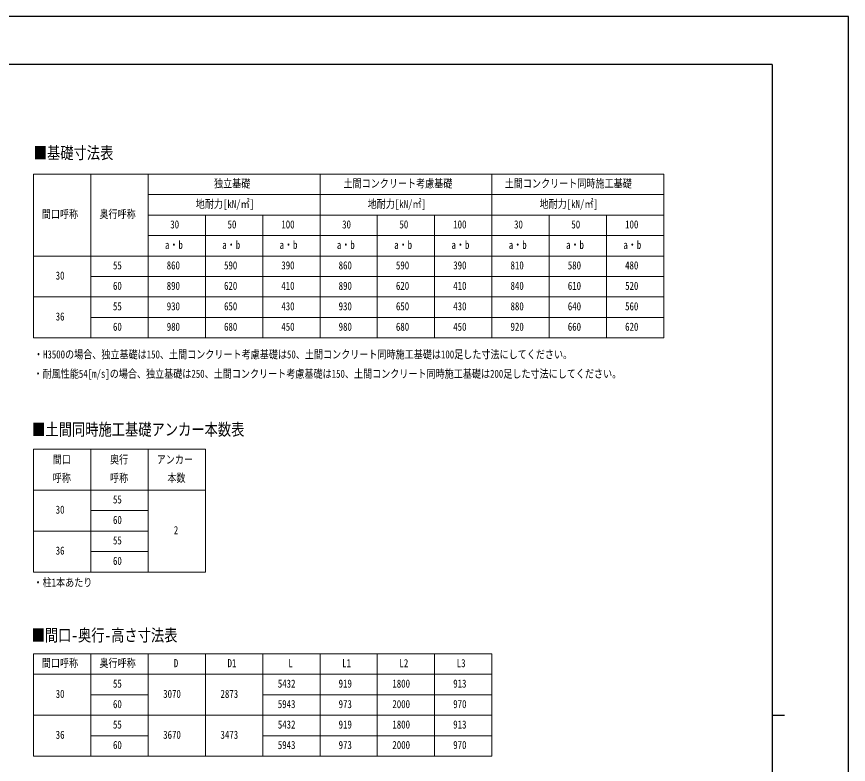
# Model space of a CAD drawing. Units: millimetres, scale not verified. Extents: x -12615 to 12615, y -8910 to 8910.
# Drawn here: x 2454 to 12615, y -225 to 8910 of the extents above; entities that cross this region are included whole.
import ezdxf
from ezdxf.enums import TextEntityAlignment as Align

# ---------------------------------------------------------------- set-up
doc = ezdxf.new("R2010")
doc.units = ezdxf.units.MM
doc.header["$LTSCALE"] = 40
doc.layers.add('0-1_TABLE1', color=7, linetype='Continuous', lineweight=18)
doc.layers.add('0-2_USER1', color=3, linetype='Continuous')
doc.layers.add('0-7_YKK_ZWAK', color=7, linetype='Continuous')
doc.styles.add('ＭＳ ゴシック', font='')
doc.styles.get('ＭＳ ゴシック').set_extended_font_data('MS Gothic')

msp = doc.modelspace()

# ---------------------------------------------------------------- linework, layer by layer
at = {"layer": '0-1_TABLE1'}
for p, q in [((2660.06, 6985), (10360.06, 6985)), ((2660.06, 6985), (2660.06, 4985)), ((3360.06, 6985), (3360.06, 4985)), ((4060.06, 6985), (4060.06, 4985)), ((6160.06, 6985), (6160.06, 4985)), ((8260.06, 6985), (8260.06, 4985)), ((4060.06, 6735), (10360.06, 6735)), ((4060.06, 6485), (10360.06, 6485)), ((4760.06, 6485), (4760.06, 4985)), ((5460.06, 6485), (5460.06, 4985)), ((6860.06, 6485), (6860.06, 4985)), ((7560.06, 6485), (7560.06, 4985)), ((8960.06, 6485), (8960.06, 4985)), ((9660.06, 6485), (9660.06, 4985)), ((4060.06, 6235), (10360.06, 6235)), ((2660.06, 5985), (10360.06, 5985)), ((3360.06, 5735), (10360.06, 5735)), ((2660.06, 5485), (10360.06, 5485)), ((3360.06, 5235), (10360.06, 5235)), ((2660.06, 3625), (4760.06, 3625)), ((2660.06, 3625), (2660.06, 2125)), ((4060.06, 3625), (4060.06, 2125)), ((4760.06, 3625), (4760.06, 2125)), ((2660.06, 3125), (4760.06, 3125)), ((3360.06, 2875), (4060.06, 2875)), ((2660.06, 2625), (4060.06, 2625)), ((3360.06, 2375), (4060.06, 2375)), ((2660.06, 1125), (8260.06, 1125)), ((2660.06, 1125), (2660.06, -125)), ((3360.06, 1125), (3360.06, -125)), ((4060.06, 1125), (4060.06, -125)), ((4760.06, 1125), (4760.06, -125)), ((5460.06, 1125), (5460.06, -125)), ((6160.06, 1125), (6160.06, -125)), ((6860.06, 1125), (6860.06, -125)), ((7560.06, 1125), (7560.06, -125)), ((8260.06, 1125), (8260.06, -125)), ((2660.06, 875), (8260.06, 875)), ((3360.06, 625), (4060.06, 625)), ((5460.06, 625), (8260.06, 625)), ((2660.06, 375), (8260.06, 375)), ((3360.06, 125), (4060.06, 125)), ((5460.06, 125), (8260.06, 125)), ((2660.06, -125), (8260.06, -125))]:
    msp.add_line(p, q, dxfattribs=at)
for points in [[(10360.06, 6985), (10360.06, 6485), (10360.06, 4985)], [(2660.06, 4985), (3360.06, 4985), (10360.06, 4985)], [(3360.06, 3625), (3360.06, 2875), (3360.06, 2625), (3360.06, 2375), (3360.06, 2125)], [(2660.06, 2125), (3360.06, 2125), (4060.06, 2125), (4760.06, 2125)]]:
    msp.add_lwpolyline(points, dxfattribs=at)
at = {"layer": '0-7_YKK_ZWAK'}
for p, q in [((11685.06, 8325), (-11714.94, 8325)), ((11685.06, 8325), (11685.06, -7575)), ((11685.06, 375), (11835.06, 375))]:
    msp.add_line(p, q, dxfattribs=at)
msp.add_lwpolyline([(-12615, -8910), (12615, -8910), (12615, 8910), (-12615, 8910)], close=True, dxfattribs=at)

# ---------------------------------------------------------------- texts
at = {"layer": '0-1_TABLE1', "style": 'ＭＳ ゴシック', "width": 0.8}
for s, p in [('独立基礎', (4865.26, 6792.5)), ('土間コンクリート考慮基礎', (6446.86, 6792.5)), ('土間コンクリート同時施工基礎', (8417.26, 6792.5)), ('地耐力[kN/㎡]', (4642.06, 6542.5)), ('地耐力[kN/㎡]', (6742.06, 6542.5)), ('地耐力[kN/㎡]', (8842.06, 6542.5)), ('間口呼称', (2761.66, 6417.5)), ('奥行呼称', (3465.26, 6417.5)), ('30', (4330.86, 6292.5)), ('50', (5030.86, 6292.5)), ('100', (5687.66, 6292.5)), ('30', (6430.86, 6292.5)), ('50', (7130.86, 6292.5)), ('100', (7787.66, 6292.5)), ('30', (8530.86, 6292.5)), ('50', (9230.86, 6292.5)), ('100', (9887.66, 6292.5)), ('a・b', (4266.06, 6042.5)), ('a・b', (4966.06, 6042.5)), ('a・b', (5666.06, 6042.5)), ('a・b', (6366.06, 6042.5)), ('a・b', (7066.06, 6042.5)), ('a・b', (7766.06, 6042.5)), ('a・b', (8466.06, 6042.5)), ('a・b', (9166.06, 6042.5)), ('a・b', (9866.06, 6042.5)), ('55', (3630.86, 5792.5)), ('860', (4287.66, 5792.5)), ('590', (4987.66, 5792.5)), ('390', (5687.66, 5792.5)), ('860', (6387.66, 5792.5)), ('590', (7087.66, 5792.5)), ('390', (7787.66, 5792.5)), ('810', (8487.66, 5792.5)), ('580', (9187.66, 5792.5)), ('480', (9887.66, 5792.5)), ('30', (2930.86, 5667.5)), ('60', (3630.86, 5542.5)), ('890', (4287.66, 5542.5)), ('620', (4987.66, 5542.5)), ('410', (5687.66, 5542.5)), ('890', (6387.66, 5542.5)), ('620', (7087.66, 5542.5)), ('410', (7787.66, 5542.5)), ('840', (8487.66, 5542.5)), ('610', (9187.66, 5542.5)), ('520', (9887.66, 5542.5)), ('55', (3630.86, 5292.5)), ('930', (4287.66, 5292.5)), ('650', (4987.66, 5292.5)), ('430', (5687.66, 5292.5)), ('930', (6387.66, 5292.5)), ('650', (7087.66, 5292.5)), ('430', (7787.66, 5292.5)), ('880', (8487.66, 5292.5)), ('640', (9187.66, 5292.5)), ('560', (9887.66, 5292.5)), ('36', (2930.86, 5167.5)), ('60', (3630.86, 5042.5)), ('980', (4287.66, 5042.5)), ('680', (4987.66, 5042.5)), ('450', (5687.66, 5042.5)), ('980', (6387.66, 5042.5)), ('680', (7087.66, 5042.5)), ('450', (7787.66, 5042.5)), ('920', (8487.66, 5042.5)), ('660', (9187.66, 5042.5)), ('620', (9887.66, 5042.5)), ('間口', (2894.86, 3420)), ('奥行', (3594.86, 3420)), ('アンカー', (4165.26, 3420)), ('呼称', (2894.86, 3195)), ('呼称', (3594.86, 3195)), ('本数', (4294.86, 3195)), ('55', (3630.86, 2932.5)), ('30', (2930.86, 2807.5)), ('60', (3630.86, 2682.5)), ('2', (4374.06, 2557.5)), ('55', (3630.86, 2432.5)), ('36', (2930.86, 2307.5)), ('60', (3630.86, 2182.5)), ('間口呼称', (2761.66, 932.5)), ('奥行呼称', (3465.26, 932.5)), ('D', (4374.06, 932.5)), ('D1', (5030.86, 932.5)), ('L', (5774.06, 932.5)), ('L1', (6430.86, 932.5)), ('L2', (7130.86, 932.5)), ('L3', (7830.86, 932.5)), ('55', (3630.86, 682.5)), ('5432', (5644.46, 682.5)), ('919', (6387.66, 682.5)), ('1800', (7044.46, 682.5)), ('913', (7787.66, 682.5)), ('30', (2930.86, 557.5)), ('3070', (4244.46, 557.5)), ('2873', (4944.46, 557.5)), ('60', (3630.86, 432.5)), ('5943', (5644.46, 432.5)), ('973', (6387.66, 432.5)), ('2000', (7044.46, 432.5)), ('970', (7787.66, 432.5)), ('55', (3630.86, 182.5)), ('5432', (5644.46, 182.5)), ('919', (6387.66, 182.5)), ('1800', (7044.46, 182.5)), ('913', (7787.66, 182.5)), ('36', (2930.86, 57.5)), ('3670', (4244.46, 57.5)), ('3473', (4944.46, 57.5)), ('60', (3630.86, -67.5)), ('5943', (5644.46, -67.5)), ('973', (6387.66, -67.5)), ('2000', (7044.46, -67.5)), ('970', (7787.66, -67.5))]:
    msp.add_text(s, height=98.97, dxfattribs=at).set_placement(p, align=Align.BOTTOM_LEFT)
at = {"layer": '0-2_USER1', "style": 'ＭＳ ゴシック', "width": 0.8}
for s, height, p in [('■基礎寸法表', 148.5, (2662.99, 7127.12)), ('・H3500の場合、独立基礎は150、土間コンクリート考慮基礎は50、土間コンクリート同時施工基礎は100足した寸法にしてください。', 98.97, (2665.23, 4704.23)), ('・耐風性能54[m/s]の場合、独立基礎は250、土間コンクリート考慮基礎は150、土間コンクリート同時施工基礎は200足した寸法にしてください。', 98.97, (2660.06, 4467.91)), ('■土間同時施工基礎アンカー本数表', 148.5, (2643.47, 3748.02)), ('・柱1本あたり', 98.97, (2659.88, 1917.64)), ('■間口-奥行-高さ寸法表', 148.5, (2636.39, 1233.89))]:
    msp.add_text(s, height=height, dxfattribs=at).set_placement(p, align=Align.BOTTOM_LEFT)

doc.saveas('drawing.dxf')
